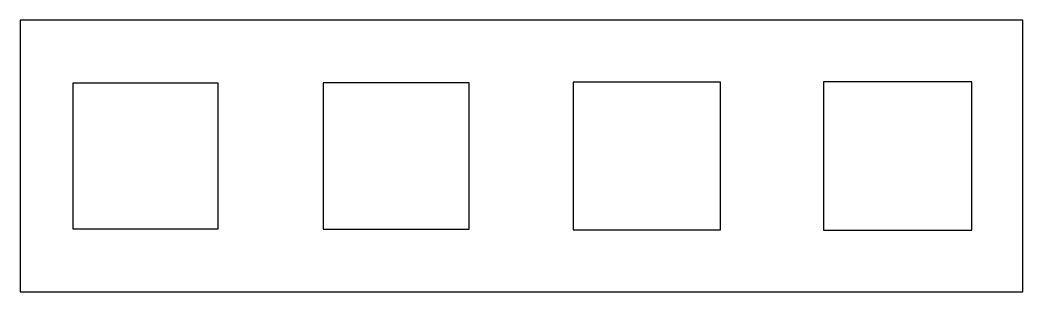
# Model space of a CAD drawing. Header units: millimetres. Extents: x -48 to 48, y -13 to 13.
import ezdxf

# ---------------------------------------------------------------- set-up
doc = ezdxf.new("R2010")
doc.units = ezdxf.units.MM

msp = doc.modelspace()

# ---------------------------------------------------------------- linework, layer by layer
for p, q in [((-48, 13, 0.65), (-48, -13, 0.65)), ((48, 13, 0.65), (-48, 13, 0.65)), ((48, -13, 0.65), (48, 13, 0.65)), ((-42.95, 6.95, 0.65), (-42.95, -6.95, 0.65)), ((-29.05, 6.95, 0.65), (-42.95, 6.95, 0.65)), ((-29.05, -6.95, 0.65), (-29.05, 6.95, 0.65)), ((-19, 7, 0.65), (-19, -7, 0.65)), ((-5, 7, 0.65), (-19, 7, 0.65)), ((-5, -7, 0.65), (-5, 7, 0.65)), ((4.95, 7.05, 0.65), (4.95, -7.05, 0.65)), ((19.05, 7.05, 0.65), (4.95, 7.05, 0.65)), ((19.05, -7.05, 0.65), (19.05, 7.05, 0.65)), ((28.9, 7.1, 0.65), (28.9, -7.1, 0.65)), ((43.1, 7.1, 0.65), (28.9, 7.1, 0.65)), ((43.1, -7.1, 0.65), (43.1, 7.1, 0.65)), ((-42.95, -6.95, 0.65), (-29.05, -6.95, 0.65)), ((-19, -7, 0.65), (-5, -7, 0.65)), ((4.95, -7.05, 0.65), (19.05, -7.05, 0.65)), ((28.9, -7.1, 0.65), (43.1, -7.1, 0.65)), ((-48, -13, 0.65), (48, -13, 0.65))]:
    msp.add_line(p, q)

doc.saveas('drawing.dxf')
